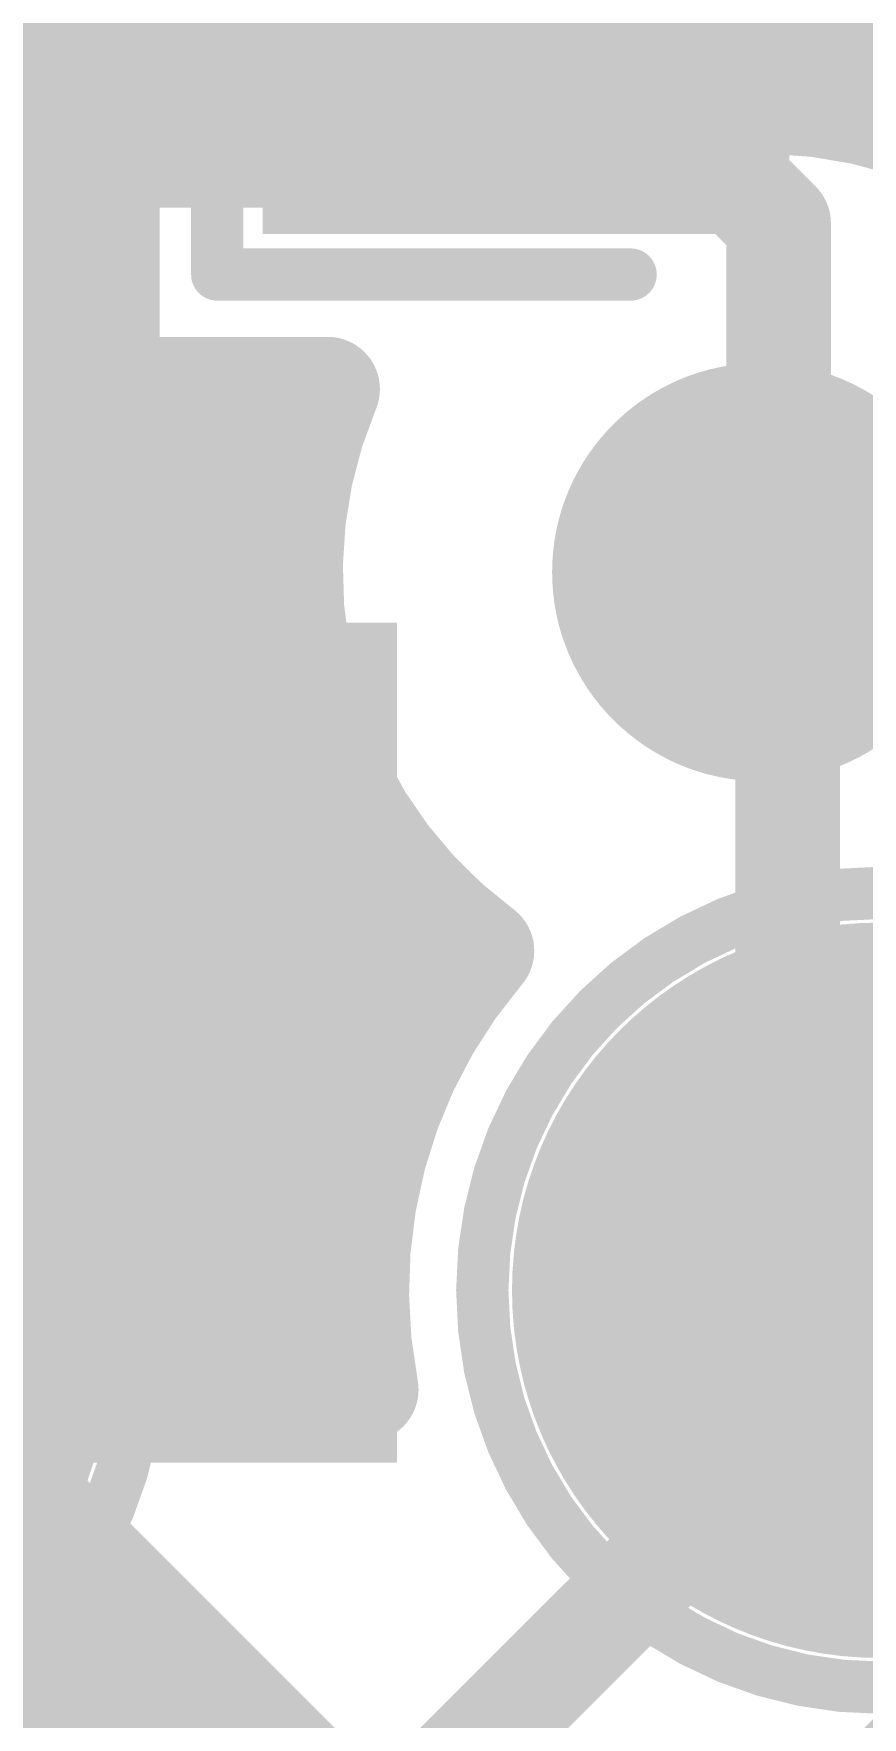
# Model space of a CAD drawing. Header units: inches. Extents: x -0.355 to 0.355, y -0.355 to 0.355.
# Drawn here: x -0.116 to -0.0848, y -0.0018 to 0.0616 of the extents above; entities that cross this region are included whole.
import ezdxf

# ---------------------------------------------------------------- set-up
doc = ezdxf.new("R2010")
doc.units = ezdxf.units.IN
doc.header["$MEASUREMENT"] = 0
for name, color, linetype in [('BottomLayer', 5, 'Continuous'), ('BottomPaste', 16, 'Continuous'), ('BottomSolder', 6, 'Continuous'), ('Mechanical15', 56, 'Continuous'), ('TopLayer', 1, 'Continuous'), ('TopOverlay', 2, 'Continuous'), ('TopPaste', 8, 'Continuous'), ('TopSolder', 216, 'Continuous'), ('ViaHoleLayer', 16, 'Continuous')]:
    doc.layers.add(name, color=color, linetype=linetype)
doc.styles.add('Arial', font='', dxfattribs={"height": 0.2})
doc.styles.get('Arial').set_extended_font_data('Arial')

# ---------------------------------------------------------------- blocks, each defined once
blk = doc.blocks.new('BF83112DW7_D_7_F_4_B_4')
at = {"layer": 'BottomLayer'}
for points in [[(0.011812, 0.133858), (0.035434, 0.133858), (0.035434, 0.106299), (0.011812, 0.106299)], [(0.059056, 0.133858), (0.082678, 0.133858), (0.082678, 0.106299), (0.059056, 0.106299)]]:
    blk.add_hatch(color=5, dxfattribs=at).paths.add_polyline_path(points)
at = {"layer": 'BottomPaste'}
for points in [[(0.011812, 0.133858), (0.035434, 0.133858), (0.035434, 0.106299), (0.011812, 0.106299)], [(0.059056, 0.133858), (0.082678, 0.133858), (0.082678, 0.106299), (0.059056, 0.106299)]]:
    blk.add_hatch(color=16, dxfattribs=at).paths.add_polyline_path(points)
at = {"layer": 'BottomSolder'}
for points in [[(0.007812, 0.137858), (0.039434, 0.137858), (0.039434, 0.102299), (0.007812, 0.102299)], [(0.055056, 0.137858), (0.086678, 0.137858), (0.086678, 0.102299), (0.055056, 0.102299)]]:
    blk.add_hatch(color=6, dxfattribs=at).paths.add_polyline_path(points)
at = {"layer": 'Mechanical15'}
blk.add_lwpolyline([(-0.088581, 0.116142, 0.003937, 0.003937, 0), (0.100395, 0.116142, 0.003937, 0.003937, 0)], format="xyseb", dxfattribs=at)
blk = doc.blocks.new('TP__0_5__9')
at = {"layer": 'Mechanical15'}
h = blk.add_hatch(color=56, dxfattribs=at)
edge = h.paths.add_edge_path()
edge.add_arc((0, 0), 0.001969, 0, 360)
at = {"layer": 'TopLayer'}
h = blk.add_hatch(color=1, dxfattribs=at)
edge = h.paths.add_edge_path()
edge.add_arc((0, 0), 0.009843, 0, 360)
at = {"layer": 'TopPaste'}
h = blk.add_hatch(color=8, dxfattribs=at)
edge = h.paths.add_edge_path()
edge.add_arc((0, 0), 0.009843, 0, 360)
at = {"layer": 'TopSolder'}
h = blk.add_hatch(color=216, dxfattribs=at)
edge = h.paths.add_edge_path()
edge.add_arc((0, 0), 0.013843, 0, 360)
at = {"layer": 'TopOverlay'}
for points in [[(0.014961, 0, 0.001969, 0.001969, 1), (-0.014961, 0, 0.001969, 0.001969, 1)], [(-0.015453, 0, 0.000984, 0.000984, 1), (-0.014469, 0, 0.000984, 0.000984, 1)], [(0.014469, 0, 0.000984, 0.000984, 1), (0.015453, 0, 0.000984, 0.000984, 1)]]:
    blk.add_lwpolyline(points, format="xyseb", close=True, dxfattribs=at)
blk = doc.blocks.new('TP__0_5__14')
at = {"layer": 'Mechanical15'}
h = blk.add_hatch(color=56, dxfattribs=at)
edge = h.paths.add_edge_path()
edge.add_arc((0, 0), 0.001969, 0, 360)
at = {"layer": 'TopLayer'}
h = blk.add_hatch(color=1, dxfattribs=at)
edge = h.paths.add_edge_path()
edge.add_arc((0, 0), 0.009843, 0, 360)
at = {"layer": 'TopPaste'}
h = blk.add_hatch(color=8, dxfattribs=at)
edge = h.paths.add_edge_path()
edge.add_arc((0, 0), 0.009843, 0, 360)
at = {"layer": 'TopSolder'}
h = blk.add_hatch(color=216, dxfattribs=at)
edge = h.paths.add_edge_path()
edge.add_arc((0, 0), 0.013843, 0, 360)
at = {"layer": 'TopOverlay'}
for points in [[(0.014961, 0, 0.001969, 0.001969, 1), (-0.014961, 0, 0.001969, 0.001969, 1)], [(-0.015453, 0, 0.000984, 0.000984, 1), (-0.014469, 0, 0.000984, 0.000984, 1)], [(0.014469, 0, 0.000984, 0.000984, 1), (0.015453, 0, 0.000984, 0.000984, 1)]]:
    blk.add_lwpolyline(points, format="xyseb", close=True, dxfattribs=at)
blk = doc.blocks.new('R0201_23')
at = {"layer": 'Mechanical15'}
h = blk.add_hatch(color=56, dxfattribs=at)
edge = h.paths.add_edge_path()
edge.add_arc((0, 0), 0.000984, 0, 360)
at = {"layer": 'TopLayer'}
for points in [[(-0.017716, 0.005906), (-0.005906, 0.005906), (-0.005906, -0.005906), (-0.017716, -0.005906)], [(0.005906, 0.005906), (0.017716, 0.005906), (0.017716, -0.005906), (0.005906, -0.005906)]]:
    blk.add_hatch(color=1, dxfattribs=at).paths.add_polyline_path(points)
at = {"layer": 'TopPaste'}
for points in [[(-0.017716, 0.005906), (-0.005906, 0.005906), (-0.005906, -0.005906), (-0.017716, -0.005906)], [(0.005906, 0.005906), (0.017716, 0.005906), (0.017716, -0.005906), (0.005906, -0.005906)]]:
    blk.add_hatch(color=8, dxfattribs=at).paths.add_polyline_path(points)
at = {"layer": 'TopSolder'}
for points in [[(-0.021716, 0.009905), (-0.001906, 0.009905), (-0.001906, -0.009905), (-0.021716, -0.009905)], [(0.001906, 0.009905), (0.021716, 0.009905), (0.021716, -0.009905), (0.001906, -0.009905)]]:
    blk.add_hatch(color=216, dxfattribs=at).paths.add_polyline_path(points)
at = {"layer": 'TopOverlay'}
for points in [[(-0.023425, 0.011434, 0.001969, 0.001969, 0), (-0.007874, 0.011434, 0.001969, 0.001969, 0)], [(-0.023425, -0.011434, 0.001969, 0.001969, 0), (-0.023425, 0.011434, 0.001969, 0.001969, 0)], [(0.007874, 0.011434, 0.001969, 0.001969, 0), (0.023425, 0.011434, 0.001969, 0.001969, 0)], [(0.023425, -0.011434, 0.001969, 0.001969, 0), (0.023425, 0.011434, 0.001969, 0.001969, 0)], [(-0.023425, -0.011434, 0.001969, 0.001969, 0), (-0.007874, -0.011434, 0.001969, 0.001969, 0)], [(0.007874, -0.011434, 0.001969, 0.001969, 0), (0.023425, -0.011434, 0.001969, 0.001969, 0)]]:
    blk.add_lwpolyline(points, format="xyseb", dxfattribs=at)
for points in [[(-0.023917, 0.011434, 0.000984, 0.000984, 1), (-0.022933, 0.011434, 0.000984, 0.000984, 1)], [(-0.023917, 0.011434, 0.000984, 0.000984, 1), (-0.022933, 0.011434, 0.000984, 0.000984, 1)], [(-0.008366, 0.011434, 0.000984, 0.000984, 1), (-0.007382, 0.011434, 0.000984, 0.000984, 1)], [(0.007382, 0.011434, 0.000984, 0.000984, 1), (0.008366, 0.011434, 0.000984, 0.000984, 1)], [(0.022933, 0.011434, 0.000984, 0.000984, 1), (0.023917, 0.011434, 0.000984, 0.000984, 1)], [(0.022933, 0.011434, 0.000984, 0.000984, 1), (0.023917, 0.011434, 0.000984, 0.000984, 1)], [(-0.023917, -0.011434, 0.000984, 0.000984, 1), (-0.022933, -0.011434, 0.000984, 0.000984, 1)], [(-0.023917, -0.011434, 0.000984, 0.000984, 1), (-0.022933, -0.011434, 0.000984, 0.000984, 1)], [(-0.008366, -0.011434, 0.000984, 0.000984, 1), (-0.007382, -0.011434, 0.000984, 0.000984, 1)], [(0.007382, -0.011434, 0.000984, 0.000984, 1), (0.008366, -0.011434, 0.000984, 0.000984, 1)], [(0.022933, -0.011434, 0.000984, 0.000984, 1), (0.023917, -0.011434, 0.000984, 0.000984, 1)], [(0.022933, -0.011434, 0.000984, 0.000984, 1), (0.023917, -0.011434, 0.000984, 0.000984, 1)]]:
    blk.add_lwpolyline(points, format="xyseb", close=True, dxfattribs=at)

msp = doc.modelspace()

# ---------------------------------------------------------------- hatches: boundary and pattern name
at = {"layer": 'BottomLayer'}
h = msp.add_hatch(color=5, dxfattribs=at)
edge = h.paths.add_edge_path()
edge.add_arc((-0.088583, 0.041339), 0.007874, 0, 360)
at = {"layer": 'TopLayer'}
h = msp.add_hatch(color=1, dxfattribs=at)
edge = h.paths.add_edge_path()
edge.add_arc((-0.088583, 0.041339), 0.007874, 0, 360)
at = {"layer": 'ViaHoleLayer'}
h = msp.add_hatch(color=16, dxfattribs=at)
edge = h.paths.add_edge_path()
edge.add_arc((-0.088583, 0.041339), 0.003937, 0, 360)

# ---------------------------------------------------------------- linework, layer by layer
at = {"layer": 'BottomLayer'}
for points in [[(0.264103, -0.07874, 0.003937, 0.003937, -6.854099), (0.264103, 0.07874, 0.003937, 0.003937, 0)], [(-0.264103, 0.074803, 0.003937, 0.003937, -0.864689), (0.275591, -0.003937, 0.003937, 0.003937, 0)], [(-0.241465, 0.068054, 0.003937, 0.003937, -0.864689), (0.251969, -0.003937, 0.003937, 0.003937, 0)], [(-0.096457, 0.057209, 0.003937, 0.003937, 0), (-0.096457, 0.092521, 0.003937, 0.003937, 0)], [(-0.096457, 0.063579, 0.003937, 0.003937, 0), (0.005906, 0.063579, 0.003937, 0.003937, 0)], [(-0.096457, 0.063185, 0.003937, 0.003937, 0), (0.005906, 0.063185, 0.003937, 0.003937, 0)], [(-0.096457, 0.062791, 0.003937, 0.003937, 0), (0.005906, 0.062791, 0.003937, 0.003937, 0)], [(0.127175, -0.21752, 0.003937, 0.003937, -0.665504), (-0.244202, 0.062076, 0.003937, 0.003937, 0)], [(-0.096457, 0.062398, 0.003937, 0.003937, 0), (0.005906, 0.062398, 0.003937, 0.003937, 0)], [(-0.096457, 0.062004, 0.003937, 0.003937, 0), (0.005906, 0.062004, 0.003937, 0.003937, 0)], [(-0.096457, 0.06161, 0.003937, 0.003937, 0), (0.005906, 0.06161, 0.003937, 0.003937, 0)], [(-0.096457, 0.061217, 0.003937, 0.003937, 0), (0.005906, 0.061217, 0.003937, 0.003937, 0)], [(-0.096457, 0.060823, 0.003937, 0.003937, 0), (0.005906, 0.060823, 0.003937, 0.003937, 0)], [(-0.096457, 0.060429, 0.003937, 0.003937, 0), (0.005906, 0.060429, 0.003937, 0.003937, 0)], [(-0.096457, 0.060035, 0.003937, 0.003937, 0), (0.005906, 0.060035, 0.003937, 0.003937, 0)], [(-0.096457, 0.059642, 0.003937, 0.003937, 0), (0.005906, 0.059642, 0.003937, 0.003937, 0)], [(-0.096457, 0.059248, 0.003937, 0.003937, 0), (0.005906, 0.059248, 0.003937, 0.003937, 0)], [(-0.096457, 0.057209, 0.003937, 0.003937, -0.556523), (-0.070866, 0.041339, 0.003937, 0.003937, 0)], [(-0.096457, 0.058854, 0.003937, 0.003937, 0), (-0.091242, 0.058854, 0.003937, 0.003937, 0)], [(-0.096457, 0.058461, 0.003937, 0.003937, 0), (-0.093133, 0.058461, 0.003937, 0.003937, 0)], [(-0.085923, 0.058854, 0.003937, 0.003937, 0), (0.005906, 0.058854, 0.003937, 0.003937, 0)], [(-0.084032, 0.058461, 0.003937, 0.003937, 0), (0.005906, 0.058461, 0.003937, 0.003937, 0)], [(-0.088583, 0.041339, 0.003937, 0.003937, 0), (-0.087598, 0.040354, 0.003937, 0.003937, 0)], [(-0.087598, 0.008859, 0.003937, 0.003937, 0), (-0.087598, 0.040354, 0.003937, 0.003937, 0)], [(-0.108268, -0.01181, 0.003937, 0.003937, 0), (-0.087598, 0.008859, 0.003937, 0.003937, 0)], [(-0.096457, -0.016702, 0.003937, 0.003937, 0), (-0.079272, 0.000482, 0.003937, 0.003937, 0)], [(-0.083498, -0.003744, 0.003937, 0.003937, 0), (-0.047244, -0.003744, 0.003937, 0.003937, 0)], [(-0.083104, -0.00335, 0.003937, 0.003937, 0), (-0.047244, -0.00335, 0.003937, 0.003937, 0)]]:
    msp.add_lwpolyline(points, format="xyseb", dxfattribs=at)
for points in [[(-0.097441, 0.063185, 0.001969, 0.001969, 1), (-0.095472, 0.063185, 0.001969, 0.001969, 1)], [(-0.097441, 0.062791, 0.001969, 0.001969, 1), (-0.095472, 0.062791, 0.001969, 0.001969, 1)], [(-0.097441, 0.062398, 0.001969, 0.001969, 1), (-0.095472, 0.062398, 0.001969, 0.001969, 1)], [(-0.097441, 0.062004, 0.001969, 0.001969, 1), (-0.095472, 0.062004, 0.001969, 0.001969, 1)], [(-0.097441, 0.06161, 0.001969, 0.001969, 1), (-0.095472, 0.06161, 0.001969, 0.001969, 1)], [(-0.097441, 0.061217, 0.001969, 0.001969, 1), (-0.095472, 0.061217, 0.001969, 0.001969, 1)], [(-0.097441, 0.060823, 0.001969, 0.001969, 1), (-0.095472, 0.060823, 0.001969, 0.001969, 1)], [(-0.097441, 0.060429, 0.001969, 0.001969, 1), (-0.095472, 0.060429, 0.001969, 0.001969, 1)], [(-0.097441, 0.060035, 0.001969, 0.001969, 1), (-0.095472, 0.060035, 0.001969, 0.001969, 1)], [(-0.097441, 0.059642, 0.001969, 0.001969, 1), (-0.095472, 0.059642, 0.001969, 0.001969, 1)], [(-0.097441, 0.059248, 0.001969, 0.001969, 1), (-0.095472, 0.059248, 0.001969, 0.001969, 1)], [(-0.097441, 0.058854, 0.001969, 0.001969, 1), (-0.095472, 0.058854, 0.001969, 0.001969, 1)], [(-0.097441, 0.058461, 0.001969, 0.001969, 1), (-0.095472, 0.058461, 0.001969, 0.001969, 1)], [(-0.094117, 0.058461, 0.001969, 0.001969, 1), (-0.092149, 0.058461, 0.001969, 0.001969, 1)], [(-0.092226, 0.058854, 0.001969, 0.001969, 1), (-0.090258, 0.058854, 0.001969, 0.001969, 1)], [(-0.086908, 0.058854, 0.001969, 0.001969, 1), (-0.084939, 0.058854, 0.001969, 0.001969, 1)], [(-0.085016, 0.058461, 0.001969, 0.001969, 1), (-0.083048, 0.058461, 0.001969, 0.001969, 1)], [(-0.097441, 0.057209, 0.001969, 0.001969, 1), (-0.095472, 0.057209, 0.001969, 0.001969, 1)], [(-0.097441, 0.057209, 0.001969, 0.001969, 1), (-0.095472, 0.057209, 0.001969, 0.001969, 1)], [(-0.089567, 0.041339, 0.001969, 0.001969, 1), (-0.087598, 0.041339, 0.001969, 0.001969, 1)], [(-0.088582, 0.040354, 0.001969, 0.001969, 1), (-0.086614, 0.040354, 0.001969, 0.001969, 1)], [(-0.088582, 0.040354, 0.001969, 0.001969, 1), (-0.086614, 0.040354, 0.001969, 0.001969, 1)], [(-0.088582, 0.008859, 0.001969, 0.001969, 1), (-0.086614, 0.008859, 0.001969, 0.001969, 1)], [(-0.088582, 0.008859, 0.001969, 0.001969, 1), (-0.086614, 0.008859, 0.001969, 0.001969, 1)], [(-0.084089, -0.00335, 0.001969, 0.001969, 1), (-0.08212, -0.00335, 0.001969, 0.001969, 1)]]:
    msp.add_lwpolyline(points, format="xyseb", close=True, dxfattribs=at)
at = {"layer": 'TopLayer'}
for points in [[(-0.113189, 0.048228, 0.003937, 0.003937, 0), (-0.113189, 0.079724, 0.003937, 0.003937, 0)], [(-0.097441, 0.063976, 0.003937, 0.003937, 0), (-0.087936, 0.054472, 0.003937, 0.003937, 0)], [(-0.273454, 0.063579, 0.003937, 0.003937, 0), (-0.113189, 0.063579, 0.003937, 0.003937, 0)], [(-0.273454, 0.063185, 0.003937, 0.003937, 0), (-0.113189, 0.063185, 0.003937, 0.003937, 0)], [(-0.273454, 0.062791, 0.003937, 0.003937, 0), (-0.113189, 0.062791, 0.003937, 0.003937, 0)], [(-0.273454, 0.062398, 0.003937, 0.003937, 0), (-0.113189, 0.062398, 0.003937, 0.003937, 0)], [(-0.273454, 0.062004, 0.003937, 0.003937, 0), (-0.113189, 0.062004, 0.003937, 0.003937, 0)], [(-0.273454, 0.06161, 0.003937, 0.003937, 0), (-0.113189, 0.06161, 0.003937, 0.003937, 0)], [(-0.273454, 0.061217, 0.003937, 0.003937, 0), (-0.113189, 0.061217, 0.003937, 0.003937, 0)], [(-0.273454, 0.060823, 0.003937, 0.003937, 0), (-0.113189, 0.060823, 0.003937, 0.003937, 0)], [(-0.273454, 0.060429, 0.003937, 0.003937, 0), (-0.113189, 0.060429, 0.003937, 0.003937, 0)], [(-0.273454, 0.060035, 0.003937, 0.003937, 0), (-0.113189, 0.060035, 0.003937, 0.003937, 0)], [(-0.273454, 0.059642, 0.003937, 0.003937, 0), (-0.113189, 0.059642, 0.003937, 0.003937, 0)], [(-0.273454, 0.059248, 0.003937, 0.003937, 0), (-0.113189, 0.059248, 0.003937, 0.003937, 0)], [(-0.173229, 0.058854, 0.003937, 0.003937, 0), (-0.113189, 0.058854, 0.003937, 0.003937, 0)], [(-0.173229, 0.058461, 0.003937, 0.003937, 0), (-0.113189, 0.058461, 0.003937, 0.003937, 0)], [(-0.147638, 0.058067, 0.003937, 0.003937, 0), (-0.113189, 0.058067, 0.003937, 0.003937, 0)], [(-0.147638, 0.057673, 0.003937, 0.003937, 0), (-0.113189, 0.057673, 0.003937, 0.003937, 0)], [(-0.147638, 0.05728, 0.003937, 0.003937, 0), (-0.113189, 0.05728, 0.003937, 0.003937, 0)], [(-0.147638, 0.056886, 0.003937, 0.003937, 0), (-0.113189, 0.056886, 0.003937, 0.003937, 0)], [(-0.147638, 0.056492, 0.003937, 0.003937, 0), (-0.113189, 0.056492, 0.003937, 0.003937, 0)], [(-0.147638, 0.056099, 0.003937, 0.003937, 0), (-0.113189, 0.056099, 0.003937, 0.003937, 0)], [(-0.147638, 0.055705, 0.003937, 0.003937, 0), (-0.113189, 0.055705, 0.003937, 0.003937, 0)], [(-0.147638, 0.055311, 0.003937, 0.003937, 0), (-0.113189, 0.055311, 0.003937, 0.003937, 0)], [(-0.147638, 0.054917, 0.003937, 0.003937, 0), (-0.113189, 0.054917, 0.003937, 0.003937, 0)], [(-0.147638, 0.054524, 0.003937, 0.003937, 0), (-0.113189, 0.054524, 0.003937, 0.003937, 0)], [(-0.087936, 0.041985, 0.003937, 0.003937, 0), (-0.087936, 0.054472, 0.003937, 0.003937, 0)], [(-0.147638, 0.05413, 0.003937, 0.003937, 0), (-0.113189, 0.05413, 0.003937, 0.003937, 0)], [(-0.147638, 0.053736, 0.003937, 0.003937, 0), (-0.113189, 0.053736, 0.003937, 0.003937, 0)], [(-0.147638, 0.053343, 0.003937, 0.003937, 0), (-0.113189, 0.053343, 0.003937, 0.003937, 0)], [(-0.147638, 0.052949, 0.003937, 0.003937, 0), (-0.113189, 0.052949, 0.003937, 0.003937, 0)], [(-0.147638, 0.052555, 0.003937, 0.003937, 0), (-0.113189, 0.052555, 0.003937, 0.003937, 0)], [(-0.147638, 0.052161, 0.003937, 0.003937, 0), (-0.113189, 0.052161, 0.003937, 0.003937, 0)], [(-0.147638, 0.051768, 0.003937, 0.003937, 0), (-0.113189, 0.051768, 0.003937, 0.003937, 0)], [(-0.147638, 0.051374, 0.003937, 0.003937, 0), (-0.113189, 0.051374, 0.003937, 0.003937, 0)], [(-0.147638, 0.05098, 0.003937, 0.003937, 0), (-0.113189, 0.05098, 0.003937, 0.003937, 0)], [(-0.147638, 0.050587, 0.003937, 0.003937, 0), (-0.113189, 0.050587, 0.003937, 0.003937, 0)], [(-0.147638, 0.050193, 0.003937, 0.003937, 0), (-0.113189, 0.050193, 0.003937, 0.003937, 0)], [(-0.147638, 0.049799, 0.003937, 0.003937, 0), (-0.113189, 0.049799, 0.003937, 0.003937, 0)], [(-0.147638, 0.049406, 0.003937, 0.003937, 0), (-0.113189, 0.049406, 0.003937, 0.003937, 0)], [(-0.147638, 0.049012, 0.003937, 0.003937, 0), (-0.113189, 0.049012, 0.003937, 0.003937, 0)], [(-0.147638, 0.048618, 0.003937, 0.003937, 0), (-0.113189, 0.048618, 0.003937, 0.003937, 0)], [(-0.147638, 0.048224, 0.003937, 0.003937, 0), (-0.104906, 0.048224, 0.003937, 0.003937, 0)], [(-0.113189, 0.048228, 0.003937, 0.003937, 0), (-0.104904, 0.048228, 0.003937, 0.003937, 0)], [(-0.099098, 0.02708, 0.003937, 0.003937, -0.346669), (-0.104904, 0.048228, 0.003937, 0.003937, 0)], [(-0.147638, 0.047831, 0.003937, 0.003937, 0), (-0.105067, 0.047831, 0.003937, 0.003937, 0)], [(-0.147638, 0.047437, 0.003937, 0.003937, 0), (-0.105216, 0.047437, 0.003937, 0.003937, 0)], [(-0.147638, 0.047043, 0.003937, 0.003937, 0), (-0.105356, 0.047043, 0.003937, 0.003937, 0)], [(-0.147638, 0.04665, 0.003937, 0.003937, 0), (-0.105484, 0.04665, 0.003937, 0.003937, 0)], [(-0.147638, 0.046256, 0.003937, 0.003937, 0), (-0.105603, 0.046256, 0.003937, 0.003937, 0)], [(-0.147638, 0.045862, 0.003937, 0.003937, 0), (-0.105712, 0.045862, 0.003937, 0.003937, 0)], [(-0.147638, 0.045469, 0.003937, 0.003937, 0), (-0.105811, 0.045469, 0.003937, 0.003937, 0)], [(-0.147638, 0.045075, 0.003937, 0.003937, 0), (-0.105901, 0.045075, 0.003937, 0.003937, 0)], [(-0.147638, 0.044681, 0.003937, 0.003937, 0), (-0.105981, 0.044681, 0.003937, 0.003937, 0)], [(-0.147638, 0.044288, 0.003937, 0.003937, 0), (-0.106052, 0.044288, 0.003937, 0.003937, 0)], [(-0.147638, 0.043894, 0.003937, 0.003937, 0), (-0.106114, 0.043894, 0.003937, 0.003937, 0)], [(-0.147638, 0.0435, 0.003937, 0.003937, 0), (-0.106167, 0.0435, 0.003937, 0.003937, 0)], [(-0.147638, 0.043106, 0.003937, 0.003937, 0), (-0.106211, 0.043106, 0.003937, 0.003937, 0)], [(-0.147638, 0.042713, 0.003937, 0.003937, 0), (-0.106246, 0.042713, 0.003937, 0.003937, 0)], [(-0.147638, 0.042319, 0.003937, 0.003937, 0), (-0.106272, 0.042319, 0.003937, 0.003937, 0)], [(-0.147638, 0.041925, 0.003937, 0.003937, 0), (-0.106289, 0.041925, 0.003937, 0.003937, 0)], [(-0.088583, 0.041339, 0.003937, 0.003937, 0), (-0.087936, 0.041985, 0.003937, 0.003937, 0)], [(-0.147638, 0.041532, 0.003937, 0.003937, 0), (-0.106298, 0.041532, 0.003937, 0.003937, 0)], [(-0.147638, 0.041138, 0.003937, 0.003937, 0), (-0.106298, 0.041138, 0.003937, 0.003937, 0)], [(-0.147638, 0.040744, 0.003937, 0.003937, 0), (-0.106289, 0.040744, 0.003937, 0.003937, 0)], [(-0.147638, 0.04035, 0.003937, 0.003937, 0), (-0.106272, 0.04035, 0.003937, 0.003937, 0)], [(-0.147638, 0.039957, 0.003937, 0.003937, 0), (-0.106245, 0.039957, 0.003937, 0.003937, 0)], [(-0.147638, 0.039563, 0.003937, 0.003937, 0), (-0.10621, 0.039563, 0.003937, 0.003937, 0)], [(-0.147638, 0.039169, 0.003937, 0.003937, 0), (-0.106166, 0.039169, 0.003937, 0.003937, 0)], [(-0.147638, 0.038776, 0.003937, 0.003937, 0), (-0.106113, 0.038776, 0.003937, 0.003937, 0)], [(-0.147638, 0.038382, 0.003937, 0.003937, 0), (-0.106051, 0.038382, 0.003937, 0.003937, 0)], [(-0.147638, 0.037988, 0.003937, 0.003937, 0), (-0.105979, 0.037988, 0.003937, 0.003937, 0)], [(-0.147638, 0.037595, 0.003937, 0.003937, 0), (-0.105899, 0.037595, 0.003937, 0.003937, 0)], [(-0.147638, 0.037201, 0.003937, 0.003937, 0), (-0.105809, 0.037201, 0.003937, 0.003937, 0)], [(-0.147638, 0.036807, 0.003937, 0.003937, 0), (-0.10571, 0.036807, 0.003937, 0.003937, 0)], [(-0.147638, 0.036414, 0.003937, 0.003937, 0), (-0.105601, 0.036414, 0.003937, 0.003937, 0)], [(-0.147638, 0.03602, 0.003937, 0.003937, 0), (-0.105482, 0.03602, 0.003937, 0.003937, 0)], [(-0.147638, 0.035626, 0.003937, 0.003937, 0), (-0.105353, 0.035626, 0.003937, 0.003937, 0)], [(-0.147638, 0.035232, 0.003937, 0.003937, 0), (-0.105214, 0.035232, 0.003937, 0.003937, 0)], [(-0.147638, 0.034839, 0.003937, 0.003937, 0), (-0.105064, 0.034839, 0.003937, 0.003937, 0)], [(-0.147638, 0.034445, 0.003937, 0.003937, 0), (-0.104903, 0.034445, 0.003937, 0.003937, 0)], [(-0.147638, 0.034051, 0.003937, 0.003937, 0), (-0.104731, 0.034051, 0.003937, 0.003937, 0)], [(-0.147638, 0.033658, 0.003937, 0.003937, 0), (-0.104548, 0.033658, 0.003937, 0.003937, 0)], [(-0.147638, 0.033264, 0.003937, 0.003937, 0), (-0.104352, 0.033264, 0.003937, 0.003937, 0)], [(-0.147638, 0.03287, 0.003937, 0.003937, 0), (-0.104144, 0.03287, 0.003937, 0.003937, 0)], [(-0.147638, 0.032476, 0.003937, 0.003937, 0), (-0.103923, 0.032476, 0.003937, 0.003937, 0)], [(-0.147638, 0.032083, 0.003937, 0.003937, 0), (-0.103689, 0.032083, 0.003937, 0.003937, 0)], [(-0.147638, 0.031689, 0.003937, 0.003937, 0), (-0.103441, 0.031689, 0.003937, 0.003937, 0)], [(-0.137338, 0.028543, 0.003937, 0.003937, -0.541029), (-0.107481, 0.014595, 0.003937, 0.003937, 0)], [(-0.124165, 0.031295, 0.003937, 0.003937, 0), (-0.103177, 0.031295, 0.003937, 0.003937, 0)], [(-0.122168, 0.030902, 0.003937, 0.003937, 0), (-0.102899, 0.030902, 0.003937, 0.003937, 0)], [(-0.120811, 0.030508, 0.003937, 0.003937, 0), (-0.102603, 0.030508, 0.003937, 0.003937, 0)], [(-0.119724, 0.030114, 0.003937, 0.003937, 0), (-0.10229, 0.030114, 0.003937, 0.003937, 0)], [(-0.118799, 0.029721, 0.003937, 0.003937, 0), (-0.101958, 0.029721, 0.003937, 0.003937, 0)], [(-0.117986, 0.029327, 0.003937, 0.003937, 0), (-0.101605, 0.029327, 0.003937, 0.003937, 0)], [(-0.117256, 0.028933, 0.003937, 0.003937, 0), (-0.101231, 0.028933, 0.003937, 0.003937, 0)], [(-0.116593, 0.028539, 0.003937, 0.003937, 0), (-0.100832, 0.028539, 0.003937, 0.003937, 0)], [(-0.115983, 0.028146, 0.003937, 0.003937, 0), (-0.100407, 0.028146, 0.003937, 0.003937, 0)], [(-0.115419, 0.027752, 0.003937, 0.003937, 0), (-0.099953, 0.027752, 0.003937, 0.003937, 0)], [(-0.114895, 0.027358, 0.003937, 0.003937, 0), (-0.099465, 0.027358, 0.003937, 0.003937, 0)], [(-0.114404, 0.026965, 0.003937, 0.003937, 0), (-0.099195, 0.026965, 0.003937, 0.003937, 0)], [(-0.113944, 0.026571, 0.003937, 0.003937, 0), (-0.099517, 0.026571, 0.003937, 0.003937, 0)], [(-0.10345, 0.010564, 0.003937, 0.003937, -0.228215), (-0.099098, 0.02708, 0.003937, 0.003937, 0)], [(-0.113511, 0.026177, 0.003937, 0.003937, 0), (-0.099823, 0.026177, 0.003937, 0.003937, 0)], [(-0.113102, 0.025784, 0.003937, 0.003937, 0), (-0.100113, 0.025784, 0.003937, 0.003937, 0)], [(-0.112717, 0.02539, 0.003937, 0.003937, 0), (-0.100389, 0.02539, 0.003937, 0.003937, 0)], [(-0.112352, 0.024996, 0.003937, 0.003937, 0), (-0.10065, 0.024996, 0.003937, 0.003937, 0)], [(-0.112006, 0.024602, 0.003937, 0.003937, 0), (-0.100898, 0.024602, 0.003937, 0.003937, 0)], [(-0.111678, 0.024209, 0.003937, 0.003937, 0), (-0.101134, 0.024209, 0.003937, 0.003937, 0)], [(-0.111367, 0.023815, 0.003937, 0.003937, 0), (-0.101357, 0.023815, 0.003937, 0.003937, 0)], [(-0.111072, 0.023421, 0.003937, 0.003937, 0), (-0.101569, 0.023421, 0.003937, 0.003937, 0)], [(-0.110792, 0.023028, 0.003937, 0.003937, 0), (-0.101769, 0.023028, 0.003937, 0.003937, 0)], [(-0.110526, 0.022634, 0.003937, 0.003937, 0), (-0.101958, 0.022634, 0.003937, 0.003937, 0)], [(-0.110273, 0.02224, 0.003937, 0.003937, 0), (-0.102137, 0.02224, 0.003937, 0.003937, 0)], [(-0.110034, 0.021847, 0.003937, 0.003937, 0), (-0.102305, 0.021847, 0.003937, 0.003937, 0)], [(-0.109807, 0.021453, 0.003937, 0.003937, 0), (-0.102463, 0.021453, 0.003937, 0.003937, 0)], [(-0.109591, 0.021059, 0.003937, 0.003937, 0), (-0.102612, 0.021059, 0.003937, 0.003937, 0)], [(-0.109387, 0.020665, 0.003937, 0.003937, 0), (-0.102751, 0.020665, 0.003937, 0.003937, 0)], [(-0.109194, 0.020272, 0.003937, 0.003937, 0), (-0.102881, 0.020272, 0.003937, 0.003937, 0)], [(-0.109012, 0.019878, 0.003937, 0.003937, 0), (-0.103002, 0.019878, 0.003937, 0.003937, 0)], [(-0.108841, 0.019484, 0.003937, 0.003937, 0), (-0.103114, 0.019484, 0.003937, 0.003937, 0)], [(-0.108679, 0.019091, 0.003937, 0.003937, 0), (-0.103217, 0.019091, 0.003937, 0.003937, 0)], [(-0.108527, 0.018697, 0.003937, 0.003937, 0), (-0.103311, 0.018697, 0.003937, 0.003937, 0)], [(-0.108385, 0.018303, 0.003937, 0.003937, 0), (-0.103397, 0.018303, 0.003937, 0.003937, 0)], [(-0.108252, 0.01791, 0.003937, 0.003937, 0), (-0.103475, 0.01791, 0.003937, 0.003937, 0)], [(-0.108128, 0.017516, 0.003937, 0.003937, 0), (-0.103544, 0.017516, 0.003937, 0.003937, 0)], [(-0.108013, 0.017122, 0.003937, 0.003937, 0), (-0.103605, 0.017122, 0.003937, 0.003937, 0)], [(-0.107908, 0.016729, 0.003937, 0.003937, 0), (-0.103658, 0.016729, 0.003937, 0.003937, 0)], [(-0.10781, 0.016335, 0.003937, 0.003937, 0), (-0.103703, 0.016335, 0.003937, 0.003937, 0)], [(-0.107722, 0.015941, 0.003937, 0.003937, 0), (-0.10374, 0.015941, 0.003937, 0.003937, 0)], [(-0.126969, 0.011811, 0.011811, 0.011811, 0), (-0.099409, -0.015748, 0.011811, 0.011811, 0)], [(-0.107641, 0.015547, 0.003937, 0.003937, 0), (-0.103769, 0.015547, 0.003937, 0.003937, 0)], [(-0.107569, 0.015154, 0.003937, 0.003937, 0), (-0.10379, 0.015154, 0.003937, 0.003937, 0)], [(-0.107506, 0.01476, 0.003937, 0.003937, 0), (-0.103803, 0.01476, 0.003937, 0.003937, 0)], [(-0.107481, 0.014595, 0.003937, 0.003937, 0), (-0.10345, 0.010564, 0.003937, 0.003937, 0)], [(-0.084123, 0.014302, 0.003937, 0.003937, 0), (-0.0834, 0.015025, 0.003937, 0.003937, 0)], [(-0.0834, 0.015025, 0.003937, 0.003937, 0), (-0.055841, 0.015025, 0.003937, 0.003937, 0)], [(-0.107253, 0.014366, 0.003937, 0.003937, 0), (-0.103808, 0.014366, 0.003937, 0.003937, 0)], [(-0.106859, 0.013973, 0.003937, 0.003937, 0), (-0.103805, 0.013973, 0.003937, 0.003937, 0)]]:
    msp.add_lwpolyline(points, format="xyseb", dxfattribs=at)
for points in [[(-0.114173, 0.063185, 0.001969, 0.001969, 1), (-0.112205, 0.063185, 0.001969, 0.001969, 1)], [(-0.114173, 0.062791, 0.001969, 0.001969, 1), (-0.112205, 0.062791, 0.001969, 0.001969, 1)], [(-0.114173, 0.062398, 0.001969, 0.001969, 1), (-0.112205, 0.062398, 0.001969, 0.001969, 1)], [(-0.114173, 0.062004, 0.001969, 0.001969, 1), (-0.112205, 0.062004, 0.001969, 0.001969, 1)], [(-0.114173, 0.06161, 0.001969, 0.001969, 1), (-0.112205, 0.06161, 0.001969, 0.001969, 1)], [(-0.114173, 0.061217, 0.001969, 0.001969, 1), (-0.112205, 0.061217, 0.001969, 0.001969, 1)], [(-0.114173, 0.060823, 0.001969, 0.001969, 1), (-0.112205, 0.060823, 0.001969, 0.001969, 1)], [(-0.114173, 0.060429, 0.001969, 0.001969, 1), (-0.112205, 0.060429, 0.001969, 0.001969, 1)], [(-0.114173, 0.060035, 0.001969, 0.001969, 1), (-0.112205, 0.060035, 0.001969, 0.001969, 1)], [(-0.114173, 0.059642, 0.001969, 0.001969, 1), (-0.112205, 0.059642, 0.001969, 0.001969, 1)], [(-0.114173, 0.059248, 0.001969, 0.001969, 1), (-0.112205, 0.059248, 0.001969, 0.001969, 1)], [(-0.114173, 0.058854, 0.001969, 0.001969, 1), (-0.112205, 0.058854, 0.001969, 0.001969, 1)], [(-0.114173, 0.058461, 0.001969, 0.001969, 1), (-0.112205, 0.058461, 0.001969, 0.001969, 1)], [(-0.114173, 0.058067, 0.001969, 0.001969, 1), (-0.112205, 0.058067, 0.001969, 0.001969, 1)], [(-0.114173, 0.057673, 0.001969, 0.001969, 1), (-0.112205, 0.057673, 0.001969, 0.001969, 1)], [(-0.114173, 0.05728, 0.001969, 0.001969, 1), (-0.112205, 0.05728, 0.001969, 0.001969, 1)], [(-0.114173, 0.056886, 0.001969, 0.001969, 1), (-0.112205, 0.056886, 0.001969, 0.001969, 1)], [(-0.114173, 0.056492, 0.001969, 0.001969, 1), (-0.112205, 0.056492, 0.001969, 0.001969, 1)], [(-0.114173, 0.056099, 0.001969, 0.001969, 1), (-0.112205, 0.056099, 0.001969, 0.001969, 1)], [(-0.114173, 0.055705, 0.001969, 0.001969, 1), (-0.112205, 0.055705, 0.001969, 0.001969, 1)], [(-0.114173, 0.055311, 0.001969, 0.001969, 1), (-0.112205, 0.055311, 0.001969, 0.001969, 1)], [(-0.114173, 0.054917, 0.001969, 0.001969, 1), (-0.112205, 0.054917, 0.001969, 0.001969, 1)], [(-0.114173, 0.054524, 0.001969, 0.001969, 1), (-0.112205, 0.054524, 0.001969, 0.001969, 1)], [(-0.08892, 0.054472, 0.001969, 0.001969, 1), (-0.086952, 0.054472, 0.001969, 0.001969, 1)], [(-0.08892, 0.054472, 0.001969, 0.001969, 1), (-0.086952, 0.054472, 0.001969, 0.001969, 1)], [(-0.114173, 0.05413, 0.001969, 0.001969, 1), (-0.112205, 0.05413, 0.001969, 0.001969, 1)], [(-0.114173, 0.053736, 0.001969, 0.001969, 1), (-0.112205, 0.053736, 0.001969, 0.001969, 1)], [(-0.114173, 0.053343, 0.001969, 0.001969, 1), (-0.112205, 0.053343, 0.001969, 0.001969, 1)], [(-0.114173, 0.052949, 0.001969, 0.001969, 1), (-0.112205, 0.052949, 0.001969, 0.001969, 1)], [(-0.114173, 0.052555, 0.001969, 0.001969, 1), (-0.112205, 0.052555, 0.001969, 0.001969, 1)], [(-0.114173, 0.052161, 0.001969, 0.001969, 1), (-0.112205, 0.052161, 0.001969, 0.001969, 1)], [(-0.114173, 0.051768, 0.001969, 0.001969, 1), (-0.112205, 0.051768, 0.001969, 0.001969, 1)], [(-0.114173, 0.051374, 0.001969, 0.001969, 1), (-0.112205, 0.051374, 0.001969, 0.001969, 1)], [(-0.114173, 0.05098, 0.001969, 0.001969, 1), (-0.112205, 0.05098, 0.001969, 0.001969, 1)], [(-0.114173, 0.050587, 0.001969, 0.001969, 1), (-0.112205, 0.050587, 0.001969, 0.001969, 1)], [(-0.114173, 0.050193, 0.001969, 0.001969, 1), (-0.112205, 0.050193, 0.001969, 0.001969, 1)], [(-0.114173, 0.049799, 0.001969, 0.001969, 1), (-0.112205, 0.049799, 0.001969, 0.001969, 1)], [(-0.114173, 0.049406, 0.001969, 0.001969, 1), (-0.112205, 0.049406, 0.001969, 0.001969, 1)], [(-0.114173, 0.049012, 0.001969, 0.001969, 1), (-0.112205, 0.049012, 0.001969, 0.001969, 1)], [(-0.114173, 0.048618, 0.001969, 0.001969, 1), (-0.112205, 0.048618, 0.001969, 0.001969, 1)], [(-0.114173, 0.048228, 0.001969, 0.001969, 1), (-0.112205, 0.048228, 0.001969, 0.001969, 1)], [(-0.114173, 0.048228, 0.001969, 0.001969, 1), (-0.112205, 0.048228, 0.001969, 0.001969, 1)], [(-0.10589, 0.048224, 0.001969, 0.001969, 1), (-0.103922, 0.048224, 0.001969, 0.001969, 1)], [(-0.105889, 0.048228, 0.001969, 0.001969, 1), (-0.10392, 0.048228, 0.001969, 0.001969, 1)], [(-0.105889, 0.048228, 0.001969, 0.001969, 1), (-0.10392, 0.048228, 0.001969, 0.001969, 1)], [(-0.106051, 0.047831, 0.001969, 0.001969, 1), (-0.104082, 0.047831, 0.001969, 0.001969, 1)], [(-0.10634, 0.047043, 0.001969, 0.001969, 1), (-0.104371, 0.047043, 0.001969, 0.001969, 1)], [(-0.106201, 0.047437, 0.001969, 0.001969, 1), (-0.104232, 0.047437, 0.001969, 0.001969, 1)], [(-0.106587, 0.046256, 0.001969, 0.001969, 1), (-0.104619, 0.046256, 0.001969, 0.001969, 1)], [(-0.106468, 0.04665, 0.001969, 0.001969, 1), (-0.1045, 0.04665, 0.001969, 0.001969, 1)], [(-0.106696, 0.045862, 0.001969, 0.001969, 1), (-0.104728, 0.045862, 0.001969, 0.001969, 1)], [(-0.106885, 0.045075, 0.001969, 0.001969, 1), (-0.104916, 0.045075, 0.001969, 0.001969, 1)], [(-0.106795, 0.045469, 0.001969, 0.001969, 1), (-0.104827, 0.045469, 0.001969, 0.001969, 1)], [(-0.106965, 0.044681, 0.001969, 0.001969, 1), (-0.104997, 0.044681, 0.001969, 0.001969, 1)], [(-0.107098, 0.043894, 0.001969, 0.001969, 1), (-0.10513, 0.043894, 0.001969, 0.001969, 1)], [(-0.107036, 0.044288, 0.001969, 0.001969, 1), (-0.105068, 0.044288, 0.001969, 0.001969, 1)], [(-0.107195, 0.043106, 0.001969, 0.001969, 1), (-0.105227, 0.043106, 0.001969, 0.001969, 1)], [(-0.107151, 0.0435, 0.001969, 0.001969, 1), (-0.105182, 0.0435, 0.001969, 0.001969, 1)], [(-0.10723, 0.042713, 0.001969, 0.001969, 1), (-0.105261, 0.042713, 0.001969, 0.001969, 1)], [(-0.107274, 0.041925, 0.001969, 0.001969, 1), (-0.105305, 0.041925, 0.001969, 0.001969, 1)], [(-0.107256, 0.042319, 0.001969, 0.001969, 1), (-0.105288, 0.042319, 0.001969, 0.001969, 1)], [(-0.08892, 0.041985, 0.001969, 0.001969, 1), (-0.086952, 0.041985, 0.001969, 0.001969, 1)], [(-0.08892, 0.041985, 0.001969, 0.001969, 1), (-0.086952, 0.041985, 0.001969, 0.001969, 1)], [(-0.107282, 0.041532, 0.001969, 0.001969, 1), (-0.105314, 0.041532, 0.001969, 0.001969, 1)], [(-0.107282, 0.041138, 0.001969, 0.001969, 1), (-0.105314, 0.041138, 0.001969, 0.001969, 1)], [(-0.089567, 0.041339, 0.001969, 0.001969, 1), (-0.087598, 0.041339, 0.001969, 0.001969, 1)], [(-0.107273, 0.040744, 0.001969, 0.001969, 1), (-0.105305, 0.040744, 0.001969, 0.001969, 1)], [(-0.107256, 0.04035, 0.001969, 0.001969, 1), (-0.105287, 0.04035, 0.001969, 0.001969, 1)], [(-0.107229, 0.039957, 0.001969, 0.001969, 1), (-0.105261, 0.039957, 0.001969, 0.001969, 1)], [(-0.107194, 0.039563, 0.001969, 0.001969, 1), (-0.105226, 0.039563, 0.001969, 0.001969, 1)], [(-0.10715, 0.039169, 0.001969, 0.001969, 1), (-0.105182, 0.039169, 0.001969, 0.001969, 1)], [(-0.107097, 0.038776, 0.001969, 0.001969, 1), (-0.105128, 0.038776, 0.001969, 0.001969, 1)], [(-0.107035, 0.038382, 0.001969, 0.001969, 1), (-0.105066, 0.038382, 0.001969, 0.001969, 1)], [(-0.106964, 0.037988, 0.001969, 0.001969, 1), (-0.104995, 0.037988, 0.001969, 0.001969, 1)], [(-0.106883, 0.037595, 0.001969, 0.001969, 1), (-0.104915, 0.037595, 0.001969, 0.001969, 1)], [(-0.106793, 0.037201, 0.001969, 0.001969, 1), (-0.104825, 0.037201, 0.001969, 0.001969, 1)], [(-0.106694, 0.036807, 0.001969, 0.001969, 1), (-0.104726, 0.036807, 0.001969, 0.001969, 1)], [(-0.106585, 0.036414, 0.001969, 0.001969, 1), (-0.104617, 0.036414, 0.001969, 0.001969, 1)], [(-0.106466, 0.03602, 0.001969, 0.001969, 1), (-0.104498, 0.03602, 0.001969, 0.001969, 1)], [(-0.106337, 0.035626, 0.001969, 0.001969, 1), (-0.104369, 0.035626, 0.001969, 0.001969, 1)], [(-0.106198, 0.035232, 0.001969, 0.001969, 1), (-0.104229, 0.035232, 0.001969, 0.001969, 1)], [(-0.106048, 0.034839, 0.001969, 0.001969, 1), (-0.10408, 0.034839, 0.001969, 0.001969, 1)], [(-0.105887, 0.034445, 0.001969, 0.001969, 1), (-0.103919, 0.034445, 0.001969, 0.001969, 1)], [(-0.105715, 0.034051, 0.001969, 0.001969, 1), (-0.103747, 0.034051, 0.001969, 0.001969, 1)], [(-0.105532, 0.033658, 0.001969, 0.001969, 1), (-0.103563, 0.033658, 0.001969, 0.001969, 1)], [(-0.105336, 0.033264, 0.001969, 0.001969, 1), (-0.103368, 0.033264, 0.001969, 0.001969, 1)], [(-0.105128, 0.03287, 0.001969, 0.001969, 1), (-0.10316, 0.03287, 0.001969, 0.001969, 1)], [(-0.104908, 0.032476, 0.001969, 0.001969, 1), (-0.102939, 0.032476, 0.001969, 0.001969, 1)], [(-0.104673, 0.032083, 0.001969, 0.001969, 1), (-0.102705, 0.032083, 0.001969, 0.001969, 1)], [(-0.104425, 0.031689, 0.001969, 0.001969, 1), (-0.102456, 0.031689, 0.001969, 0.001969, 1)], [(-0.104162, 0.031295, 0.001969, 0.001969, 1), (-0.102193, 0.031295, 0.001969, 0.001969, 1)], [(-0.103883, 0.030902, 0.001969, 0.001969, 1), (-0.101914, 0.030902, 0.001969, 0.001969, 1)], [(-0.103587, 0.030508, 0.001969, 0.001969, 1), (-0.101619, 0.030508, 0.001969, 0.001969, 1)], [(-0.103274, 0.030114, 0.001969, 0.001969, 1), (-0.101306, 0.030114, 0.001969, 0.001969, 1)], [(-0.102942, 0.029721, 0.001969, 0.001969, 1), (-0.100974, 0.029721, 0.001969, 0.001969, 1)], [(-0.10259, 0.029327, 0.001969, 0.001969, 1), (-0.100621, 0.029327, 0.001969, 0.001969, 1)], [(-0.11824, 0.028933, 0.001969, 0.001969, 1), (-0.116272, 0.028933, 0.001969, 0.001969, 1)], [(-0.117577, 0.028539, 0.001969, 0.001969, 1), (-0.115609, 0.028539, 0.001969, 0.001969, 1)], [(-0.102215, 0.028933, 0.001969, 0.001969, 1), (-0.100247, 0.028933, 0.001969, 0.001969, 1)], [(-0.101817, 0.028539, 0.001969, 0.001969, 1), (-0.099848, 0.028539, 0.001969, 0.001969, 1)], [(-0.116968, 0.028146, 0.001969, 0.001969, 1), (-0.114999, 0.028146, 0.001969, 0.001969, 1)], [(-0.101391, 0.028146, 0.001969, 0.001969, 1), (-0.099423, 0.028146, 0.001969, 0.001969, 1)], [(-0.116404, 0.027752, 0.001969, 0.001969, 1), (-0.114435, 0.027752, 0.001969, 0.001969, 1)], [(-0.115879, 0.027358, 0.001969, 0.001969, 1), (-0.11391, 0.027358, 0.001969, 0.001969, 1)], [(-0.100937, 0.027752, 0.001969, 0.001969, 1), (-0.098969, 0.027752, 0.001969, 0.001969, 1)], [(-0.100449, 0.027358, 0.001969, 0.001969, 1), (-0.098481, 0.027358, 0.001969, 0.001969, 1)], [(-0.115388, 0.026965, 0.001969, 0.001969, 1), (-0.11342, 0.026965, 0.001969, 0.001969, 1)], [(-0.114928, 0.026571, 0.001969, 0.001969, 1), (-0.11296, 0.026571, 0.001969, 0.001969, 1)], [(-0.100501, 0.026571, 0.001969, 0.001969, 1), (-0.098533, 0.026571, 0.001969, 0.001969, 1)], [(-0.100179, 0.026965, 0.001969, 0.001969, 1), (-0.098211, 0.026965, 0.001969, 0.001969, 1)], [(-0.100082, 0.02708, 0.001969, 0.001969, 1), (-0.098113, 0.02708, 0.001969, 0.001969, 1)], [(-0.100082, 0.02708, 0.001969, 0.001969, 1), (-0.098113, 0.02708, 0.001969, 0.001969, 1)], [(-0.114495, 0.026177, 0.001969, 0.001969, 1), (-0.112527, 0.026177, 0.001969, 0.001969, 1)], [(-0.100807, 0.026177, 0.001969, 0.001969, 1), (-0.098839, 0.026177, 0.001969, 0.001969, 1)], [(-0.114087, 0.025784, 0.001969, 0.001969, 1), (-0.112118, 0.025784, 0.001969, 0.001969, 1)], [(-0.113701, 0.02539, 0.001969, 0.001969, 1), (-0.111732, 0.02539, 0.001969, 0.001969, 1)], [(-0.101373, 0.02539, 0.001969, 0.001969, 1), (-0.099404, 0.02539, 0.001969, 0.001969, 1)], [(-0.101097, 0.025784, 0.001969, 0.001969, 1), (-0.099129, 0.025784, 0.001969, 0.001969, 1)], [(-0.113336, 0.024996, 0.001969, 0.001969, 1), (-0.111367, 0.024996, 0.001969, 0.001969, 1)], [(-0.101634, 0.024996, 0.001969, 0.001969, 1), (-0.099666, 0.024996, 0.001969, 0.001969, 1)], [(-0.11299, 0.024602, 0.001969, 0.001969, 1), (-0.111022, 0.024602, 0.001969, 0.001969, 1)], [(-0.112662, 0.024209, 0.001969, 0.001969, 1), (-0.110694, 0.024209, 0.001969, 0.001969, 1)], [(-0.102118, 0.024209, 0.001969, 0.001969, 1), (-0.10015, 0.024209, 0.001969, 0.001969, 1)], [(-0.101882, 0.024602, 0.001969, 0.001969, 1), (-0.099914, 0.024602, 0.001969, 0.001969, 1)], [(-0.112351, 0.023815, 0.001969, 0.001969, 1), (-0.110383, 0.023815, 0.001969, 0.001969, 1)], [(-0.112056, 0.023421, 0.001969, 0.001969, 1), (-0.110088, 0.023421, 0.001969, 0.001969, 1)], [(-0.102553, 0.023421, 0.001969, 0.001969, 1), (-0.100584, 0.023421, 0.001969, 0.001969, 1)], [(-0.102341, 0.023815, 0.001969, 0.001969, 1), (-0.100373, 0.023815, 0.001969, 0.001969, 1)], [(-0.111776, 0.023028, 0.001969, 0.001969, 1), (-0.109808, 0.023028, 0.001969, 0.001969, 1)], [(-0.102753, 0.023028, 0.001969, 0.001969, 1), (-0.100784, 0.023028, 0.001969, 0.001969, 1)], [(-0.11151, 0.022634, 0.001969, 0.001969, 1), (-0.109542, 0.022634, 0.001969, 0.001969, 1)], [(-0.111257, 0.02224, 0.001969, 0.001969, 1), (-0.109289, 0.02224, 0.001969, 0.001969, 1)], [(-0.103121, 0.02224, 0.001969, 0.001969, 1), (-0.101153, 0.02224, 0.001969, 0.001969, 1)], [(-0.102942, 0.022634, 0.001969, 0.001969, 1), (-0.100974, 0.022634, 0.001969, 0.001969, 1)], [(-0.111018, 0.021847, 0.001969, 0.001969, 1), (-0.109049, 0.021847, 0.001969, 0.001969, 1)], [(-0.103289, 0.021847, 0.001969, 0.001969, 1), (-0.101321, 0.021847, 0.001969, 0.001969, 1)], [(-0.110791, 0.021453, 0.001969, 0.001969, 1), (-0.108822, 0.021453, 0.001969, 0.001969, 1)], [(-0.110575, 0.021059, 0.001969, 0.001969, 1), (-0.108607, 0.021059, 0.001969, 0.001969, 1)], [(-0.103596, 0.021059, 0.001969, 0.001969, 1), (-0.101628, 0.021059, 0.001969, 0.001969, 1)], [(-0.103448, 0.021453, 0.001969, 0.001969, 1), (-0.101479, 0.021453, 0.001969, 0.001969, 1)], [(-0.110371, 0.020665, 0.001969, 0.001969, 1), (-0.108403, 0.020665, 0.001969, 0.001969, 1)], [(-0.110179, 0.020272, 0.001969, 0.001969, 1), (-0.10821, 0.020272, 0.001969, 0.001969, 1)], [(-0.103865, 0.020272, 0.001969, 0.001969, 1), (-0.101897, 0.020272, 0.001969, 0.001969, 1)], [(-0.103735, 0.020665, 0.001969, 0.001969, 1), (-0.101767, 0.020665, 0.001969, 0.001969, 1)], [(-0.109997, 0.019878, 0.001969, 0.001969, 1), (-0.108028, 0.019878, 0.001969, 0.001969, 1)], [(-0.103986, 0.019878, 0.001969, 0.001969, 1), (-0.102018, 0.019878, 0.001969, 0.001969, 1)], [(-0.109825, 0.019484, 0.001969, 0.001969, 1), (-0.107856, 0.019484, 0.001969, 0.001969, 1)], [(-0.109663, 0.019091, 0.001969, 0.001969, 1), (-0.107695, 0.019091, 0.001969, 0.001969, 1)], [(-0.104201, 0.019091, 0.001969, 0.001969, 1), (-0.102233, 0.019091, 0.001969, 0.001969, 1)], [(-0.104098, 0.019484, 0.001969, 0.001969, 1), (-0.10213, 0.019484, 0.001969, 0.001969, 1)], [(-0.109511, 0.018697, 0.001969, 0.001969, 1), (-0.107543, 0.018697, 0.001969, 0.001969, 1)], [(-0.104296, 0.018697, 0.001969, 0.001969, 1), (-0.102327, 0.018697, 0.001969, 0.001969, 1)], [(-0.109369, 0.018303, 0.001969, 0.001969, 1), (-0.107401, 0.018303, 0.001969, 0.001969, 1)], [(-0.109236, 0.01791, 0.001969, 0.001969, 1), (-0.107268, 0.01791, 0.001969, 0.001969, 1)], [(-0.104459, 0.01791, 0.001969, 0.001969, 1), (-0.102491, 0.01791, 0.001969, 0.001969, 1)], [(-0.104382, 0.018303, 0.001969, 0.001969, 1), (-0.102413, 0.018303, 0.001969, 0.001969, 1)], [(-0.109113, 0.017516, 0.001969, 0.001969, 1), (-0.107144, 0.017516, 0.001969, 0.001969, 1)], [(-0.108998, 0.017122, 0.001969, 0.001969, 1), (-0.107029, 0.017122, 0.001969, 0.001969, 1)], [(-0.104589, 0.017122, 0.001969, 0.001969, 1), (-0.102621, 0.017122, 0.001969, 0.001969, 1)], [(-0.104528, 0.017516, 0.001969, 0.001969, 1), (-0.10256, 0.017516, 0.001969, 0.001969, 1)], [(-0.108892, 0.016729, 0.001969, 0.001969, 1), (-0.106923, 0.016729, 0.001969, 0.001969, 1)], [(-0.104642, 0.016729, 0.001969, 0.001969, 1), (-0.102674, 0.016729, 0.001969, 0.001969, 1)], [(-0.108795, 0.016335, 0.001969, 0.001969, 1), (-0.106826, 0.016335, 0.001969, 0.001969, 1)], [(-0.108706, 0.015941, 0.001969, 0.001969, 1), (-0.106737, 0.015941, 0.001969, 0.001969, 1)], [(-0.104724, 0.015941, 0.001969, 0.001969, 1), (-0.102756, 0.015941, 0.001969, 0.001969, 1)], [(-0.104687, 0.016335, 0.001969, 0.001969, 1), (-0.102719, 0.016335, 0.001969, 0.001969, 1)], [(-0.108626, 0.015547, 0.001969, 0.001969, 1), (-0.106657, 0.015547, 0.001969, 0.001969, 1)], [(-0.108554, 0.015154, 0.001969, 0.001969, 1), (-0.106585, 0.015154, 0.001969, 0.001969, 1)], [(-0.104774, 0.015154, 0.001969, 0.001969, 1), (-0.102806, 0.015154, 0.001969, 0.001969, 1)], [(-0.104753, 0.015547, 0.001969, 0.001969, 1), (-0.102785, 0.015547, 0.001969, 0.001969, 1)], [(-0.10849, 0.01476, 0.001969, 0.001969, 1), (-0.106521, 0.01476, 0.001969, 0.001969, 1)], [(-0.108466, 0.014595, 0.001969, 0.001969, 1), (-0.106497, 0.014595, 0.001969, 0.001969, 1)], [(-0.108466, 0.014595, 0.001969, 0.001969, 1), (-0.106497, 0.014595, 0.001969, 0.001969, 1)], [(-0.104787, 0.01476, 0.001969, 0.001969, 1), (-0.102819, 0.01476, 0.001969, 0.001969, 1)], [(-0.084384, 0.015025, 0.001969, 0.001969, 1), (-0.082416, 0.015025, 0.001969, 0.001969, 1)], [(-0.084384, 0.015025, 0.001969, 0.001969, 1), (-0.082416, 0.015025, 0.001969, 0.001969, 1)], [(-0.108237, 0.014366, 0.001969, 0.001969, 1), (-0.106269, 0.014366, 0.001969, 0.001969, 1)], [(-0.107843, 0.013973, 0.001969, 0.001969, 1), (-0.105875, 0.013973, 0.001969, 0.001969, 1)], [(-0.104792, 0.014366, 0.001969, 0.001969, 1), (-0.102824, 0.014366, 0.001969, 0.001969, 1)], [(-0.10479, 0.013973, 0.001969, 0.001969, 1), (-0.102821, 0.013973, 0.001969, 0.001969, 1)], [(-0.085108, 0.014302, 0.001969, 0.001969, 1), (-0.083139, 0.014302, 0.001969, 0.001969, 1)], [(-0.104434, 0.010564, 0.001969, 0.001969, 1), (-0.102466, 0.010564, 0.001969, 0.001969, 1)], [(-0.104434, 0.010564, 0.001969, 0.001969, 1), (-0.102466, 0.010564, 0.001969, 0.001969, 1)]]:
    msp.add_lwpolyline(points, format="xyseb", close=True, dxfattribs=at)
at = {"layer": 'TopOverlay'}
msp.add_lwpolyline([(0.255906, 0, 0.005118, 0.005118, 1), (-0.255906, 0, 0.005118, 0.005118, 1)], format="xyseb", close=True, dxfattribs=at)

# ---------------------------------------------------------------- block references
at = {"rotation": 90}
for name, p in [('BF83112DW7_D_7_F_4_B_4', (0, 0)), ('TP__0_5__9', (-0.084123, 0.014302)), ('TP__0_5__14', (-0.126969, 0.011811))]:
    msp.add_blockref(name, p, dxfattribs=at)
msp.add_blockref('R0201_23', (-0.08563, 0.063976))

# ---------------------------------------------------------------- texts
at = {"layer": 'TopOverlay', "style": 'Arial'}
for s, p in [('R11', (-0.094339, 0.059969)), ('TP7', (-0.094339, 0.009968))]:
    msp.add_text(s, height=0.007874, dxfattribs=at).set_placement(p)

doc.saveas('drawing.dxf')
